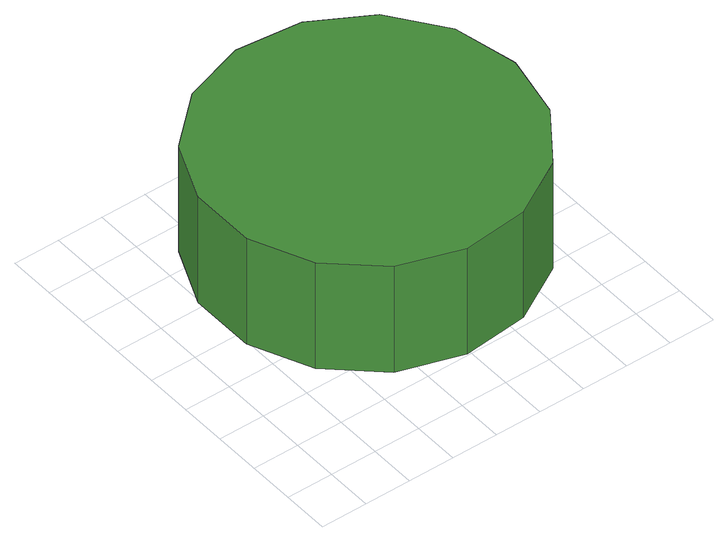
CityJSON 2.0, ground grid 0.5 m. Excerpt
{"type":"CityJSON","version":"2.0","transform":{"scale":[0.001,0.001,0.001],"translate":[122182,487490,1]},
"CityObjects":{
"tree1":{"type":"SolitaryVegetationObject","attributes":{"function":"something"},"geometry":[{"type":"MultiSurface","lod":"1","boundaries":[[[0,1,2,3,4,5,6,7,8,9,10,11,12,13,14]],[[15,16,17,18,19,20,21,22,23,24,25,26,27,28,29]],[[0,29,28,1]],[[1,28,27,2]],[[2,27,26,3]],[[3,26,25,4]],[[4,25,24,5]],[[5,24,23,6]],[[6,23,22,7]],[[7,22,21,8]],[[8,21,20,9]],[[9,20,19,10]],[[10,19,18,11]],[[11,18,17,12]],[[12,17,16,13]],[[13,16,15,14]],[[14,15,29,0]]]}]}
},
"vertices":[
[3850,2212,1484],[3703,2905,1484],[3286,3479,1484],[2672,3833,1484],[1967,3907,1484],[1293,3688,1484],[766,3214,1484],[478,2566,1484],[478,1857,1484],[766,1210,1484],[1293,735,1484],[1967,516,1484],[2672,590,1484],[3286,945,1484],[3703,1518,1484],[3703,1518,194],[3286,945,194],[2672,590,194],[1967,516,194],[1293,735,194],[766,1210,194],[478,1857,194],[478,2566,194],[766,3214,194],[1293,3688,194],[1967,3907,194],[2672,3833,194],[3286,3479,194],[3703,2905,194],[3850,2212,194]
]}
